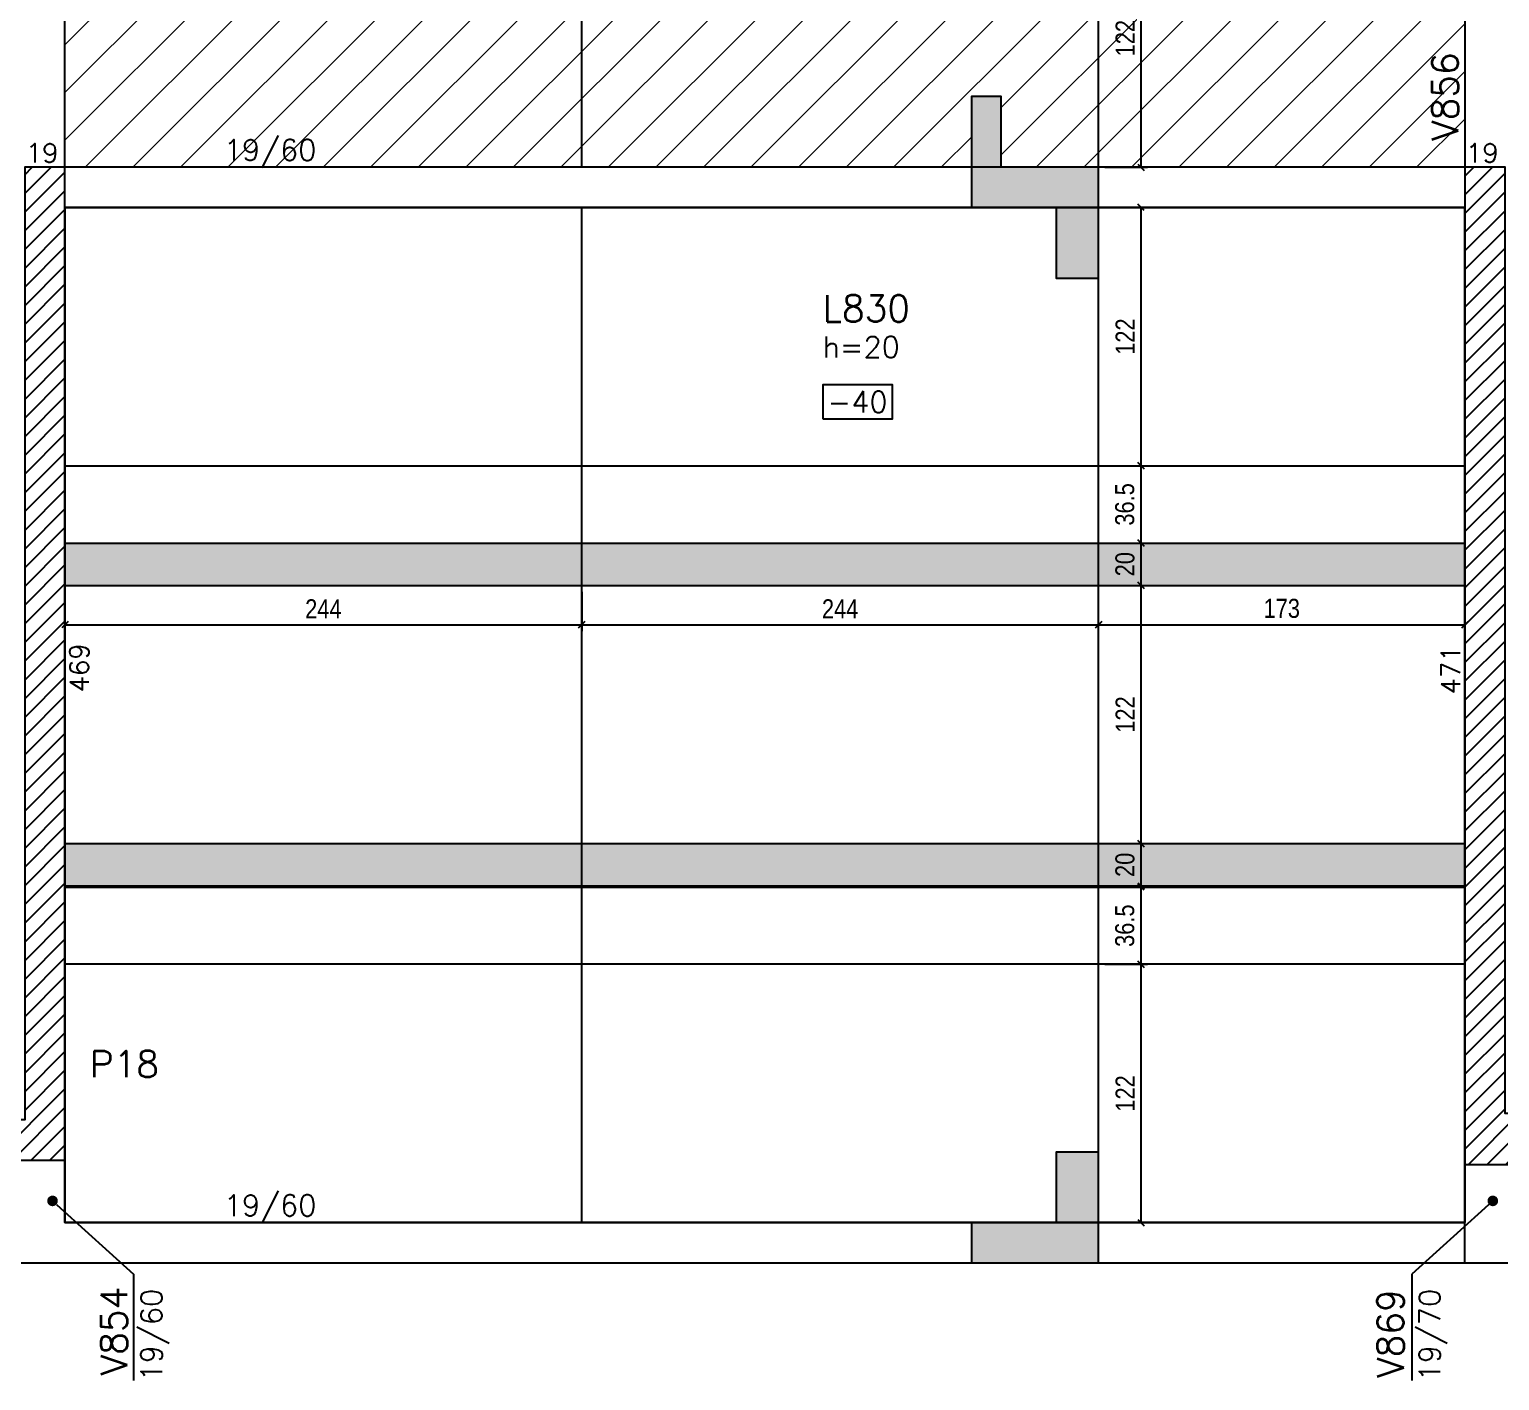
# Model space of a CAD drawing. Extents: x 1860 to 8661, y -614 to 3008.
# Drawn here: x 4490 to 5184, y 822 to 1460 of the extents above; entities that cross this region are included whole.
import ezdxf
from ezdxf import colors
from ezdxf.entities.mleader import LeaderData, LeaderLine
from ezdxf.enums import TextEntityAlignment as Align
from ezdxf.math import Vec2, Vec3

# ---------------------------------------------------------------- set-up
doc = ezdxf.new("R2010")
doc.units = 0
for name, color, linetype in [('COTA', 241, 'Continuous'), ('F-AUX-RED', 1, 'Continuous'), ('F-CORTE', 4, 'Continuous'), ('F-LAJES-DIM', 2, 'Continuous'), ('F-LAJES-NOME', 4, 'Continuous'), ('F-LAJES-R', 254, 'Continuous'), ('F-PILARES-DIM', 172, 'Continuous'), ('F-PILARES-HACH', 174, 'Continuous'), ('F-PILARES-NOME', 170, 'Continuous'), ('F-PILARES-S', 170, 'Continuous'), ('F-SOLIDO-CORTE', 71, 'Continuous'), ('F-VIGAS', 3, 'Continuous'), ('F-VIGAS-DIM', 2, 'Continuous'), ('F-VIGAS-NOME', 4, 'Continuous'), ('Painéis', 200, 'Continuous')]:
    doc.layers.add(name, color=color, linetype=linetype)
doc.layers.add('Hachura', color=251, linetype='Continuous', lineweight=9)
doc.styles.add('COTA TECNICA-50', font='techl___.ttf', dxfattribs={"height": 9})
doc.styles.add('MCP', font='romans.shx')
doc.styles.get("Standard").update_dxf_attribs({"font": 'arial.ttf'})
doc.dimstyles.new('COTA PAINEL-50', dxfattribs={"dimtxt": 9, "dimasz": 3, "dimexe": 3, "dimexo": 3, "dimgap": 3, "dimtad": 1, "dimdec": 1, "dimzin": 12, "dimdsep": 46, "dimtxsty": 'COTA TECNICA-50', "dimblk1": 'OBLIQUE', "dimblk2": 'OBLIQUE', "dimsah": 1, "dimcen": 0.9, "dimclrd": 4, "dimclre": 4, "dimclrt": 240, "dimadec": 1, "dimazin": 3, "dimtfac": 1, "dimtdec": 1, "dimtmove": 0, "dimatfit": 3, "dimfxl": 1, "dimtolj": 1, "dimtzin": 12, "dimarcsym": 0})
pattern_1 = [(45, (3891.34, 901.7874), (-4.419417, 4.419417), [])]

# ---------------------------------------------------------------- blocks, each defined once
blk = doc.blocks.new('*U8')
at = {"layer": 'F-LAJES-DIM', "color": 1}
blk.add_lwpolyline([(0, 0), (33, 0), (33, 16), (0, 16)], close=True, dxfattribs=at)
at = {"layer": 'F-LAJES-DIM', "style": 'MCP'}
blk.add_attdef('DIM', text='', height=10, dxfattribs=at).set_placement((16.5, 8), align=Align.MIDDLE_CENTER)
blk = doc.blocks.new('_Dot')
at = {"color": 0, "linetype": 'ByBlock', "lineweight": -2}
blk.add_line((-0.5, 0), (-1, 0), dxfattribs=at)
at = {"color": 0, "linetype": 'ByBlock', "const_width": 0.5}
blk.add_lwpolyline([(-0.25, 0, 1), (0.25, 0, 1)], format="xyb", close=True, dxfattribs=at)
blk = doc.blocks.new('_Oblique')
at = {"color": 0, "linetype": 'ByBlock', "lineweight": -2}
blk.add_line((-0.5, -0.5), (0.5, 0.5), dxfattribs=at)
blk = doc.blocks.new('*D96')
at = {"layer": 'COTA', "color": 4, "lineweight": -2, "transparency": 16777216}
for p, q in [((4997.34, 1517.26), (5017.45, 1517.26)), ((5014.45, 1395.29), (5014.45, 1517.26)), ((4997.34, 1395.29), (5017.45, 1395.29))]:
    blk.add_line(p, q, dxfattribs=at)
at = {"layer": 'Defpoints', "color": 0, "transparency": 16777216}
for p in [(4994.34, 1517.26), (5014.45, 1517.26), (4994.34, 1395.29)]:
    blk.add_point(p, dxfattribs=at)
at = {"layer": 'COTA', "color": 4, "lineweight": -2, "transparency": 16777216, "xscale": 3, "yscale": 3, "zscale": 3}
for p, rotation in [((5014.45, 1517.26), 90), ((5014.45, 1395.29), 270)]:
    blk.add_blockref('_Oblique', p, dxfattribs=dict(at, rotation=rotation))
at = {"layer": 'COTA', "color": 240, "transparency": 16777216, "insert": (5006.89, 1456.27), "char_height": 9, "attachment_point": 5, "rotation": 90, "style": 'COTA TECNICA-50'}
blk.add_mtext('\\A1;122', dxfattribs=at)
blk = doc.blocks.new('*D102')
at = {"layer": 'COTA', "color": 4, "lineweight": -2, "transparency": 16777216}
for p, q in [((4997.34, 1018.79), (5017.45, 1018.79)), ((5014.45, 896.79), (5014.45, 1018.79)), ((4997.34, 896.79), (5017.45, 896.79))]:
    blk.add_line(p, q, dxfattribs=at)
at = {"layer": 'Defpoints', "color": 0, "transparency": 16777216}
for p in [(4994.34, 1018.79), (5014.45, 1018.79), (4994.34, 896.79)]:
    blk.add_point(p, dxfattribs=at)
at = {"layer": 'COTA', "color": 4, "lineweight": -2, "transparency": 16777216, "xscale": 3, "yscale": 3, "zscale": 3}
for p, rotation in [((5014.45, 1018.79), 90), ((5014.45, 896.79), 270)]:
    blk.add_blockref('_Oblique', p, dxfattribs=dict(at, rotation=rotation))
at = {"layer": 'COTA', "color": 240, "transparency": 16777216, "insert": (5006.89, 957.79), "char_height": 9, "attachment_point": 5, "rotation": 90, "style": 'COTA TECNICA-50'}
blk.add_mtext('\\A1;122', dxfattribs=at)
blk = doc.blocks.new('*D103')
at = {"layer": 'COTA', "color": 4, "lineweight": -2, "transparency": 16777216}
for p, q in [((4997.34, 1055.29), (5017.45, 1055.29)), ((5014.45, 1018.79), (5014.45, 1055.29)), ((4997.34, 1018.79), (5017.45, 1018.79))]:
    blk.add_line(p, q, dxfattribs=at)
at = {"layer": 'Defpoints', "color": 0, "transparency": 16777216}
for p in [(4994.34, 1055.29), (5014.45, 1055.29), (4994.34, 1018.79)]:
    blk.add_point(p, dxfattribs=at)
at = {"layer": 'COTA', "color": 4, "lineweight": -2, "transparency": 16777216, "xscale": 3, "yscale": 3, "zscale": 3}
for p, rotation in [((5014.45, 1055.29), 90), ((5014.45, 1018.79), 270)]:
    blk.add_blockref('_Oblique', p, dxfattribs=dict(at, rotation=rotation))
at = {"layer": 'COTA', "color": 240, "transparency": 16777216, "insert": (5006.75, 1037.04), "char_height": 9, "attachment_point": 5, "rotation": 90, "style": 'COTA TECNICA-50'}
blk.add_mtext('\\A1;36.5', dxfattribs=at)
blk = doc.blocks.new('*D104')
at = {"layer": 'COTA', "color": 4, "lineweight": -2, "transparency": 16777216}
for p, q in [((4997.34, 1075.79), (5017.45, 1075.79)), ((5014.45, 1055.79), (5014.45, 1075.79)), ((4997.34, 1055.79), (5017.45, 1055.79))]:
    blk.add_line(p, q, dxfattribs=at)
at = {"layer": 'Defpoints', "color": 0, "transparency": 16777216}
for p in [(4994.34, 1075.79), (5014.45, 1075.79), (4994.34, 1055.79)]:
    blk.add_point(p, dxfattribs=at)
at = {"layer": 'COTA', "color": 4, "lineweight": -2, "transparency": 16777216, "xscale": 3, "yscale": 3, "zscale": 3}
for p, rotation in [((5014.45, 1075.79), 90), ((5014.45, 1055.79), 270)]:
    blk.add_blockref('_Oblique', p, dxfattribs=dict(at, rotation=rotation))
at = {"layer": 'COTA', "color": 240, "transparency": 16777216, "insert": (5006.85, 1065.79), "char_height": 9, "attachment_point": 5, "rotation": 90, "style": 'COTA TECNICA-50'}
blk.add_mtext('\\A1;20', dxfattribs=at)
blk = doc.blocks.new('*D105')
at = {"layer": 'COTA', "color": 4, "lineweight": -2, "transparency": 16777216}
for p, q in [((4997.34, 1197.79), (5017.45, 1197.79)), ((5014.45, 1075.79), (5014.45, 1197.79)), ((4997.34, 1075.79), (5017.45, 1075.79))]:
    blk.add_line(p, q, dxfattribs=at)
at = {"layer": 'Defpoints', "color": 0, "transparency": 16777216}
for p in [(4994.34, 1197.79), (5014.45, 1197.79), (4994.34, 1075.79)]:
    blk.add_point(p, dxfattribs=at)
at = {"layer": 'COTA', "color": 4, "lineweight": -2, "transparency": 16777216, "xscale": 3, "yscale": 3, "zscale": 3}
for p, rotation in [((5014.45, 1197.79), 90), ((5014.45, 1075.79), 270)]:
    blk.add_blockref('_Oblique', p, dxfattribs=dict(at, rotation=rotation))
at = {"layer": 'COTA', "color": 240, "transparency": 16777216, "insert": (5006.89, 1136.79), "char_height": 9, "attachment_point": 5, "rotation": 90, "style": 'COTA TECNICA-50'}
blk.add_mtext('\\A1;122', dxfattribs=at)
blk = doc.blocks.new('*D106')
at = {"layer": 'COTA', "color": 4, "lineweight": -2, "transparency": 16777216}
for p, q in [((4997.34, 1217.79), (5017.45, 1217.79)), ((5014.45, 1197.79), (5014.45, 1217.79)), ((4997.34, 1197.79), (5017.45, 1197.79))]:
    blk.add_line(p, q, dxfattribs=at)
at = {"layer": 'Defpoints', "color": 0, "transparency": 16777216}
for p in [(4994.34, 1217.79), (5014.45, 1217.79), (4994.34, 1197.79)]:
    blk.add_point(p, dxfattribs=at)
at = {"layer": 'COTA', "color": 4, "lineweight": -2, "transparency": 16777216, "xscale": 3, "yscale": 3, "zscale": 3}
for p, rotation in [((5014.45, 1217.79), 90), ((5014.45, 1197.79), 270)]:
    blk.add_blockref('_Oblique', p, dxfattribs=dict(at, rotation=rotation))
at = {"layer": 'COTA', "color": 240, "transparency": 16777216, "insert": (5006.85, 1207.79), "char_height": 9, "attachment_point": 5, "rotation": 90, "style": 'COTA TECNICA-50'}
blk.add_mtext('\\A1;20', dxfattribs=at)
blk = doc.blocks.new('*D107')
at = {"layer": 'COTA', "color": 4, "lineweight": -2, "transparency": 16777216}
for p, q in [((4997.34, 1254.29), (5017.45, 1254.29)), ((5014.45, 1217.79), (5014.45, 1254.29)), ((4997.34, 1217.79), (5017.45, 1217.79))]:
    blk.add_line(p, q, dxfattribs=at)
at = {"layer": 'Defpoints', "color": 0, "transparency": 16777216}
for p in [(4994.34, 1254.29), (5014.45, 1254.29), (4994.34, 1217.79)]:
    blk.add_point(p, dxfattribs=at)
at = {"layer": 'COTA', "color": 4, "lineweight": -2, "transparency": 16777216, "xscale": 3, "yscale": 3, "zscale": 3}
for p, rotation in [((5014.45, 1254.29), 90), ((5014.45, 1217.79), 270)]:
    blk.add_blockref('_Oblique', p, dxfattribs=dict(at, rotation=rotation))
at = {"layer": 'COTA', "color": 240, "transparency": 16777216, "insert": (5006.75, 1236.04), "char_height": 9, "attachment_point": 5, "rotation": 90, "style": 'COTA TECNICA-50'}
blk.add_mtext('\\A1;36.5', dxfattribs=at)
blk = doc.blocks.new('*D108')
at = {"layer": 'COTA', "color": 4, "lineweight": -2, "transparency": 16777216}
for p, q in [((4997.34, 1376.29), (5017.45, 1376.29)), ((5014.45, 1254.29), (5014.45, 1376.29)), ((4997.34, 1254.29), (5017.45, 1254.29))]:
    blk.add_line(p, q, dxfattribs=at)
at = {"layer": 'Defpoints', "color": 0, "transparency": 16777216}
for p in [(4994.34, 1376.29), (5014.45, 1376.29), (4994.34, 1254.29)]:
    blk.add_point(p, dxfattribs=at)
at = {"layer": 'COTA', "color": 4, "lineweight": -2, "transparency": 16777216, "xscale": 3, "yscale": 3, "zscale": 3}
for p, rotation in [((5014.45, 1376.29), 90), ((5014.45, 1254.29), 270)]:
    blk.add_blockref('_Oblique', p, dxfattribs=dict(at, rotation=rotation))
at = {"layer": 'COTA', "color": 240, "transparency": 16777216, "insert": (5006.89, 1315.29), "char_height": 9, "attachment_point": 5, "rotation": 90, "style": 'COTA TECNICA-50'}
blk.add_mtext('\\A1;122', dxfattribs=at)
blk = doc.blocks.new('*D109')
at = {"layer": 'COTA', "color": 4, "lineweight": -2, "transparency": 16777216}
for p, q in [((4750.34, 1193.6), (4750.34, 1176.17)), ((4750.34, 1179.17), (4994.34, 1179.17))]:
    blk.add_line(p, q, dxfattribs=at)
at = {"layer": 'Defpoints', "color": 0, "transparency": 16777216}
for p in [(4750.34, 1196.6), (4994.34, 1179.17), (4994.34, 1179.17)]:
    blk.add_point(p, dxfattribs=at)
at = {"layer": 'COTA', "color": 4, "lineweight": -2, "transparency": 16777216, "xscale": 3, "yscale": 3, "zscale": 3, "rotation": 180}
blk.add_blockref('_Oblique', (4750.34, 1179.17), dxfattribs=at)
at = {"layer": 'COTA', "color": 4, "lineweight": -2, "transparency": 16777216, "xscale": 3, "yscale": 3, "zscale": 3}
blk.add_blockref('_Oblique', (4994.34, 1179.17), dxfattribs=at)
at = {"layer": 'COTA', "color": 240, "transparency": 16777216, "insert": (4872.34, 1186.73), "char_height": 9, "attachment_point": 5, "style": 'COTA TECNICA-50'}
blk.add_mtext('\\A1;244', dxfattribs=at)
blk = doc.blocks.new('*D110')
at = {"layer": 'COTA', "color": 4, "lineweight": -2, "transparency": 16777216}
blk.add_line((4994.34, 1179.17), (5167.34, 1179.17), dxfattribs=at)
at = {"layer": 'Defpoints', "color": 0, "transparency": 16777216}
for p in [(4994.34, 1179.17), (5167.34, 1179.17), (5167.34, 1179.17)]:
    blk.add_point(p, dxfattribs=at)
at = {"layer": 'COTA', "color": 4, "lineweight": -2, "transparency": 16777216, "xscale": 3, "yscale": 3, "zscale": 3, "rotation": 180}
blk.add_blockref('_Oblique', (4994.34, 1179.17), dxfattribs=at)
at = {"layer": 'COTA', "color": 4, "lineweight": -2, "transparency": 16777216, "xscale": 3, "yscale": 3, "zscale": 3}
blk.add_blockref('_Oblique', (5167.34, 1179.17), dxfattribs=at)
at = {"layer": 'COTA', "color": 240, "transparency": 16777216, "insert": (5080.84, 1186.87), "char_height": 9, "attachment_point": 5, "style": 'COTA TECNICA-50'}
blk.add_mtext('\\A1;173', dxfattribs=at)
blk = doc.blocks.new('*D111')
at = {"layer": 'COTA', "color": 4, "lineweight": -2, "transparency": 16777216}
for p, q in [((4506.34, 1194.79), (4506.34, 1176.17)), ((4750.34, 1194.79), (4750.34, 1176.17)), ((4506.34, 1179.17), (4750.34, 1179.17))]:
    blk.add_line(p, q, dxfattribs=at)
at = {"layer": 'Defpoints', "color": 0, "transparency": 16777216}
for p in [(4506.34, 1197.79), (4750.34, 1197.79), (4750.34, 1179.17)]:
    blk.add_point(p, dxfattribs=at)
at = {"layer": 'COTA', "color": 4, "lineweight": -2, "transparency": 16777216, "xscale": 3, "yscale": 3, "zscale": 3, "rotation": 180}
blk.add_blockref('_Oblique', (4506.34, 1179.17), dxfattribs=at)
at = {"layer": 'COTA', "color": 4, "lineweight": -2, "transparency": 16777216, "xscale": 3, "yscale": 3, "zscale": 3}
blk.add_blockref('_Oblique', (4750.34, 1179.17), dxfattribs=at)
at = {"layer": 'COTA', "color": 240, "transparency": 16777216, "insert": (4628.34, 1186.73), "char_height": 9, "attachment_point": 5, "style": 'COTA TECNICA-50'}
blk.add_mtext('\\A1;244', dxfattribs=at)

msp = doc.modelspace()

# ---------------------------------------------------------------- hatches: boundary and pattern name
h = msp.add_hatch()
h.set_pattern_fill('ANGLE', color=256)
h.set_pattern_definition([(0, (0, 0), (0, 6.985), [5.08, -1.905]), (90, (0, 0), (-6.985, 4e-16), [5.08, -1.905])])
h.paths.add_polyline_path([(4826.65, 880.32), (4826.65, 904.63), (4808.13, 904.63), (4808.13, 880.32)], flags=9)
at = {"layer": 'F-PILARES-HACH', "linetype": 'Continuous'}
h = msp.add_hatch(dxfattribs=at)
h.set_pattern_fill('ANSI31', color=256, scale=50, style=0)
h.set_pattern_definition(pattern_1)
h.paths.add_polyline_path([(4506.34, 926.29), (4506.34, 1395.29), (4487.34, 1395.29), (4487.34, 945.29), (4267.34, 945.29), (4267.34, 926.29)], flags=16)
h = msp.add_hatch(dxfattribs=at)
h.set_pattern_fill('ANSI31', color=256, scale=50, style=0)
h.set_pattern_definition(pattern_1)
h.paths.add_polyline_path([(5167.34, 924.29), (5405.34, 924.29), (5405.34, 948.29), (5186.34, 948.29), (5186.34, 1395.29), (5167.34, 1395.29)], flags=16)
at = {"layer": 'F-SOLIDO-CORTE', "linetype": 'Continuous'}
for points in [[(4934.33, 1376.29), (4974.33, 1376.29), (4974.33, 1342.94), (4994.33, 1342.94), (4994.33, 1395.29), (4948.33, 1395.29), (4948.33, 1428.64), (4934.33, 1428.64)], [(4934.33, 877.79), (4994.33, 877.79), (4994.33, 930.14), (4974.33, 930.14), (4974.33, 896.79), (4934.33, 896.79)]]:
    msp.add_hatch(color=256, dxfattribs=at).paths.add_polyline_path(points, flags=16)
at = {"layer": 'Hachura', "linetype": 'ByBlock'}
h = msp.add_hatch(dxfattribs=at)
h.set_pattern_fill('ANSI31', color=256, scale=5)
h.paths.add_polyline_path([(4750.34, 1644.3), (4750.34, 1766.29), (4506.34, 1766.29), (4506.34, 1644.3)])
h.paths.add_polyline_path([(4934.33, 1732.94), (4934.33, 1766.29), (4750.34, 1766.29), (4750.34, 1644.3), (4994.34, 1644.3), (4994.34, 1766.29), (4948.33, 1766.29), (4948.33, 1732.94)])
h.paths.add_polyline_path([(5167.34, 1644.3), (5167.34, 1711.29), (5167.34, 1766.29), (4994.34, 1766.29), (4994.34, 1644.3)])
h.paths.add_polyline_path([(5167.34, 1537.26), (5167.34, 1623.8), (4994.34, 1623.8), (4994.34, 1537.26)])
h.paths.add_polyline_path([(4994.34, 1537.26), (4994.34, 1623.8), (4750.34, 1623.8), (4750.34, 1537.26)])
h.paths.add_polyline_path([(4750.34, 1537.26), (4750.34, 1623.8), (4506.34, 1623.8), (4506.34, 1547.29), (4506.34, 1537.26)])
h.paths.add_polyline_path([(4750.34, 1395.29), (4750.34, 1517.26), (4506.34, 1517.26), (4506.34, 1395.29)])
h.paths.add_polyline_path([(4750.34, 1517.26), (4750.34, 1395.29), (4934.33, 1395.29), (4934.33, 1428.64), (4948.33, 1428.64), (4948.33, 1395.29), (4994.34, 1395.29), (4994.34, 1517.26)])
h.paths.add_polyline_path([(4994.34, 1517.26), (4994.34, 1395.29), (5167.34, 1395.29), (5167.34, 1517.26)])
h = msp.add_hatch(color=256, dxfattribs=at)
h.dxf.hatch_style = 1
h.paths.add_polyline_path([(4750.34, 1197.79), (4750.34, 1217.79), (4506.34, 1217.79), (4506.34, 1197.79)])
h.paths.add_polyline_path([(4994.34, 1197.79), (4994.34, 1217.79), (4750.34, 1217.79), (4750.34, 1197.79)])
h.paths.add_polyline_path([(5167.34, 1197.79), (5167.34, 1217.79), (4994.34, 1217.79), (4994.34, 1197.79)])
h.paths.add_polyline_path([(4994.34, 1075.79), (4994.34, 1055.79), (5167.34, 1055.79), (5167.34, 1075.79)])
h.paths.add_polyline_path([(4750.34, 1075.79), (4750.34, 1055.79), (4994.34, 1055.79), (4994.34, 1075.79)])
h.paths.add_polyline_path([(4750.34, 1055.79), (4750.34, 1075.79), (4506.34, 1075.79), (4506.34, 1055.79)])

# ---------------------------------------------------------------- linework, layer by layer
at = {"layer": 'F-CORTE', "linetype": 'Continuous'}
for points in [[(4934.33, 1428.64), (4934.33, 1376.29), (4974.33, 1376.29), (4974.33, 1342.94)], [(4994.33, 1342.94), (4994.33, 1395.29), (4948.33, 1395.29), (4948.33, 1428.64)], [(4974.33, 930.14), (4974.33, 896.79), (4934.33, 896.79), (4934.33, 877.79), (4994.33, 877.79), (4994.33, 930.14)]]:
    msp.add_lwpolyline(points, dxfattribs=at)
at = {"layer": 'F-LAJES-R', "linetype": 'Continuous'}
msp.add_lwpolyline([(5167.34, 1376.29), (4506.34, 1376.29), (4506.34, 926.29), (4506.34, 896.79), (5167.34, 896.79), (5167.34, 924.29), (5167.34, 1376.29)], dxfattribs=at)
at = {"layer": 'F-PILARES-S', "linetype": 'Continuous'}
for points in [[(4506.34, 926.29), (4506.34, 1395.29), (4487.34, 1395.29), (4487.34, 945.29), (4267.34, 945.29), (4267.34, 926.29), (4506.34, 926.29)], [(5167.34, 924.29), (5405.34, 924.29), (5405.34, 948.29), (5186.34, 948.29), (5186.34, 1395.29), (5167.34, 1395.29), (5167.34, 924.29)]]:
    msp.add_lwpolyline(points, dxfattribs=at)
at = {"layer": 'F-SOLIDO-CORTE', "linetype": 'Continuous'}
for points in [[(4934.33, 1376.29), (4974.33, 1376.29), (4974.33, 1342.94), (4994.33, 1342.94), (4994.33, 1395.29), (4948.33, 1395.29), (4948.33, 1428.64), (4934.33, 1428.64), (4934.33, 1376.29)], [(4934.33, 877.79), (4994.33, 877.79), (4994.33, 930.14), (4974.33, 930.14), (4974.33, 896.79), (4934.33, 896.79), (4934.33, 877.79)]]:
    msp.add_lwpolyline(points, dxfattribs=at)
at = {"layer": 'F-VIGAS'}
for points in [[(5167.34, 1711.29), (5167.34, 1395.29)], [(4506.34, 1395.29), (4506.34, 1547.29)], [(5167.34, 1395.29), (4506.34, 1395.29)], [(4506.34, 1376.29), (5167.34, 1376.29)], [(4506.34, 896.79), (4506.34, 926.29)], [(5167.34, 924.29), (5167.34, 896.79)], [(5167.34, 896.79), (4506.34, 896.79)], [(5167.34, 877.79), (5167.34, 896.79)], [(3910.34, 877.79), (4496.84, 877.79)], [(4496.84, 877.79), (5176.84, 877.79)], [(5176.84, 877.79), (5236.84, 877.79)]]:
    msp.add_lwpolyline(points, dxfattribs=at)
at = {"layer": 'Painéis'}
for points in [[(4750.34, 1395.29), (4750.34, 1766.29)], [(4994.34, 1395.29), (4994.34, 1766.29)], [(4750.34, 896.79), (4750.34, 1376.29)], [(4994.34, 896.79), (4994.34, 1376.29)], [(4506.34, 1254.29), (5167.34, 1254.29)], [(4506.34, 1217.79), (5167.34, 1217.79)], [(4506.34, 1197.79), (5167.34, 1197.79)], [(4506.34, 1075.79), (5167.34, 1075.79)], [(4506.34, 1055.79), (5167.34, 1055.79)], [(4506.34, 1055.29), (5167.34, 1055.29)], [(5167.34, 1018.79), (4506.34, 1018.79)]]:
    msp.add_lwpolyline(points, dxfattribs=at)

# ---------------------------------------------------------------- block references
at = {"layer": 'F-LAJES-DIM', "linetype": 'Continuous'}
msp.add_blockref('*U8', (4864.1, 1276.45), dxfattribs=at).add_auto_attribs({'DIM': '-40'})

# ---------------------------------------------------------------- texts
at = {"layer": 'F-LAJES-DIM', "linetype": 'Continuous', "style": 'MCP'}
msp.add_text('h=20', height=10, dxfattribs=at).set_placement((4864.1, 1305.35))
at = {"layer": 'F-LAJES-NOME', "linetype": 'Continuous', "style": 'MCP'}
msp.add_text('L830', height=12.5, dxfattribs=at).set_placement((4864.1, 1322.35))
at = {"layer": 'F-PILARES-DIM', "linetype": 'Continuous', "style": 'MCP'}
for p in [(4487.84, 1397.54), (5167.84, 1397.54)]:
    msp.add_text('19', height=9, dxfattribs=at).set_placement(p)
for s, p in [('469', (4517.59, 1147.29)), ('471', (5165.09, 1146.29))]:
    msp.add_text(s, height=9, rotation=90, dxfattribs=at).set_placement(p)
at = {"layer": 'F-PILARES-NOME', "linetype": 'Continuous', "style": 'MCP'}
msp.add_text('P18', height=12.5, dxfattribs=at).set_placement((4518.04, 965.46))
at = {"layer": 'F-VIGAS-DIM', "linetype": 'Continuous', "style": 'MCP'}
for p in [(4581.34, 1398.41), (4581.34, 899.91)]:
    msp.add_text('19/60', height=10, dxfattribs=at).set_placement(p)
for s, p in [('19/60', (4552.18, 821.77)), ('19/70', (5155.68, 821.8))]:
    msp.add_text(s, height=10, rotation=90, dxfattribs=at).set_placement(p)
at = {"layer": 'F-VIGAS-NOME', "linetype": 'Continuous', "style": 'MCP'}
for s, p in [('V856', (5164.21, 1407.79)), ('V854', (4535.7, 824.72)), ('V869', (5138.46, 823.5))]:
    msp.add_text(s, height=12.5, rotation=90, dxfattribs=at).set_placement(p)

# ---------------------------------------------------------------- dimensions: what is measured, and where the dimension line sits
at = {"layer": 'COTA'}
for base, p1, p2, picture, middle in [((5014.45, 1517.26), (4994.34, 1395.29), (4994.34, 1517.26), '*D96', (5006.89, 1456.27)), ((5014.45, 1075.79), (4994.34, 1055.79), (4994.34, 1075.79), '*D104', (5006.85, 1065.79)), ((5014.45, 1018.79), (4994.34, 896.79), (4994.34, 1018.79), '*D102', (5006.89, 957.79))]:
    dim = msp.add_linear_dim(base=base, p1=p1, p2=p2, angle=90, dimstyle='COTA PAINEL-50', dxfattribs=at)
    dim.commit()
    dim.dimension.update_dxf_attribs({"geometry": picture, "text_midpoint": middle})
for base, p1, p2, picture, middle in [((5014.45, 1376.29), (4994.34, 1254.29), (4994.34, 1376.29), '*D108', (5006.89, 1315.29)), ((5014.45, 1254.29), (4994.34, 1217.79), (4994.34, 1254.29), '*D107', (5006.75, 1236.04)), ((5014.45, 1217.79), (4994.34, 1197.79), (4994.34, 1217.79), '*D106', (5006.85, 1207.79)), ((5014.45, 1197.79), (4994.34, 1075.79), (4994.34, 1197.79), '*D105', (5006.89, 1136.79)), ((5014.45, 1055.29), (4994.34, 1018.79), (4994.34, 1055.29), '*D103', (5006.75, 1037.04))]:
    dim = msp.add_linear_dim(base=base, p1=p1, p2=p2, angle=90, dimstyle='COTA PAINEL-50', override={"dimtmove": 1}, dxfattribs=at)
    dim.commit()
    dim.dimension.update_dxf_attribs({"geometry": picture, "text_midpoint": middle})
dim = msp.add_linear_dim(base=(4750.34, 1179.17), p1=(4506.34, 1197.79), p2=(4750.34, 1197.79), dimstyle='COTA PAINEL-50', dxfattribs=at)
dim.commit()
dim.dimension.update_dxf_attribs({"geometry": '*D111', "text_midpoint": (4628.34, 1186.73)})
for base, p1, p2, picture, middle in [((4994.34, 1179.17), (4750.34, 1196.6), (4994.34, 1179.17), '*D109', (4872.34, 1186.73)), ((5167.34, 1179.17), (4994.34, 1179.17), (5167.34, 1179.17), '*D110', (5080.84, 1186.87))]:
    dim = msp.add_linear_dim(base=base, p1=p1, p2=p2, dimstyle='COTA PAINEL-50', override={"dimtmove": 1}, dxfattribs=at)
    dim.commit()
    dim.dimension.update_dxf_attribs({"geometry": picture, "text_midpoint": middle})

# ---------------------------------------------------------------- leaders
at = {"layer": 'F-AUX-RED', "linetype": 'Continuous'}
ml = msp.add_multileader_mtext('Standard', dxfattribs=at)
ml.set_content('', color=256)
ml.set_leader_properties()
ml.set_arrow_properties(name='DOT')
ml.build(insert=Vec2(0, 0))
ml.multileader.update_dxf_attribs({"text_right_attachment_type": 6, "text_top_attachment_type": 0, "text_bottom_attachment_type": 0, "dogleg_length": 0.36, "arrow_head_size": 5})
ctx = ml.context
ctx.base_point, ctx.char_height, ctx.arrow_head_size, ctx.landing_gap_size, ctx.plane_origin, ctx.plane_x_axis, ctx.plane_y_axis = Vec3(4538.6, 822.07), 0.18, 5, 0.09, Vec3(4500.47, 907.04), Vec3(0, 1), Vec3(-1, 0)
ctx.right_attachment, ctx.text_align_type = 6, 2
notes = []
notes.append((ctx, [(0, (1, 1, 0), (4538.69, 872.36), (0, -1), 50.11, [(0, [(4500.47, 907.04)], 256, [])])]))
ctx.mtext.insert, ctx.mtext.text_direction, ctx.mtext.rotation, ctx.mtext.alignment, ctx.mtext.flow_direction = Vec3(4538.51, 822.16), Vec3(0, 1), 1.570796, 3, 5
ml = msp.add_multileader_mtext('Standard', dxfattribs=at)
ml.set_content('', color=256)
ml.set_leader_properties()
ml.set_arrow_properties(name='DOT')
ml.build(insert=Vec2(0, 0))
ml.multileader.update_dxf_attribs({"text_right_attachment_type": 6, "text_top_attachment_type": 0, "text_bottom_attachment_type": 0, "dogleg_length": 0.36, "arrow_head_size": 5})
ctx = ml.context
ctx.base_point, ctx.char_height, ctx.arrow_head_size, ctx.landing_gap_size, ctx.plane_origin, ctx.plane_x_axis, ctx.plane_y_axis = Vec3(5142.19, 822.07), 0.18, 5, 0.09, Vec3(5180.5, 907.04), Vec3(0, 1), Vec3(-1, 0)
ctx.right_attachment, ctx.text_align_type = 6, 2
notes.append((ctx, [(0, (1, 1, 0), (5142.28, 872.36), (0, -1), 50.11, [(0, [(5180.5, 907.04)], 256, [])])]))
ctx.mtext.insert, ctx.mtext.text_direction, ctx.mtext.rotation, ctx.mtext.alignment, ctx.mtext.flow_direction = Vec3(5142.1, 822.16), Vec3(0, 1), 1.570796, 3, 5
for ctx, leaders in notes:
    for number, flags, end, landing, length, lines in leaders:
        leader = LeaderData()
        leader.index, (leader.has_last_leader_line, leader.has_dogleg_vector, leader.attachment_direction) = number, flags
        leader.last_leader_point, leader.dogleg_vector, leader.dogleg_length = Vec3(end), Vec3(landing), length
        for number, points, colour, breaks in lines:
            line = LeaderLine()
            line.index, line.vertices, line.color, line.breaks = number, Vec3.list(points), colors.encode_raw_color(colour), breaks
            leader.lines.append(line)
        ctx.leaders.append(leader)

doc.saveas('drawing.dxf')
